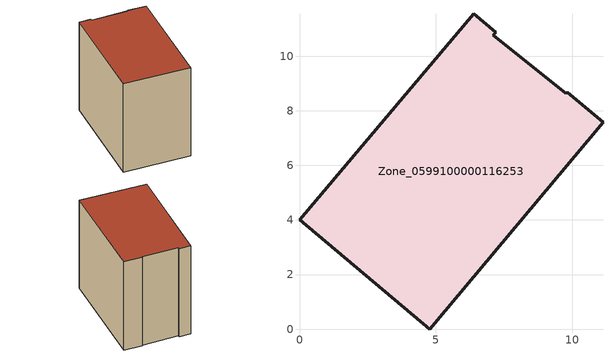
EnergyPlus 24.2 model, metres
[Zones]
Zone_0599100000116253
 floor ground (C_G): 7.19,10.88 7.11,10.77 9.75,8.64 9.8,8.68 11.12,7.58 4.77,0 0,4 6.38,11.55 z0
 wall outside (C_F): 4.77,0 11.12,7.58 9.8,8.68 9.75,8.64 7.11,10.77 7.19,10.88 6.38,11.55 0,4 4.77,0 z0:9.24
 roof outside (C_R): 7.11,10.77 7.19,10.88 6.38,11.55 0,4 4.77,0 11.12,7.58 9.8,8.68 9.75,8.64 z9.24
[BUILDING]
Pand.0599100000116253: North Axis=0; Terrain=City; Loads Convergence Tolerance Value=0.04; Temperature Convergence Tolerance Value=0.4; Solar Distribution=FullExterior; Maximum Number of Warmup Days=25; Minimum Number of Warmup Days=1
[Site:Location]
Rotterdam.The.Hague.AP_ZH_NLD Design_Conditions: Latitude=51.96; Longitude=4.45; Time Zone=1; Elevation=-4.5
[SITE:GROUNDTEMPERATURE:BUILDINGSURFACE]
18, 18, 18, 18, 18, 18, 18, 18, 18, 18, 18, 18
[MATERIAL] Thermal Absorptance=0.9; Solar Absorptance=0.7; Visible Absorptance=0.7
Name | Roughness | Thickness | Conductivity | Density | Specific Heat
G.TC.1946-1964 | MediumSmooth | 0.15 | 1 | 540 | 1210
F.TC.1946-1964 | Rough | 0.3 | 0.857143 | 1920 | 840
R.TC.1946-1964 | MediumRough | 0.2 | 0.235294 | 1500 | 1000
[CONSTRUCTION]
C_G: G.TC.1946-1964
C_F: F.TC.1946-1964
C_R: R.TC.1946-1964
[ZONE]
Zone_0599100000116253: Type=1; Multiplier=1; Ceiling Height=Autocalculate; Volume=Autocalculate; Floor Area=autocalculate; Part of Total Floor Area=Yes
[ZONEINFILTRATION:DESIGNFLOWRATE]
Infil_Zone_0599100000116253: Zone or ZoneList or Space or SpaceList=Zone_0599100000116253; Schedule=AlwaysOn; Design Flow Rate Calculation Method=Flow/Area; Flow Rate per Floor Area=0.003; Constant Term Coefficient=1; Temperature Term Coefficient=0; Velocity Term Coefficient=0; Velocity Squared Term Coefficient=0
[HVACTEMPLATE:ZONE:IDEALLOADSAIRSYSTEM]
Zone_0599100000116253: Maximum Heating Supply Air Temperature=50; Minimum Cooling Supply Air Temperature=13; Maximum Heating Supply Air Humidity Ratio=0.0156; Minimum Cooling Supply Air Humidity Ratio=0.0077; Heating Limit=NoLimit; Cooling Limit=NoLimit; Dehumidification Control Type=ConstantSensibleHeatRatio; Cooling Sensible Heat Ratio=0.7; Dehumidification Setpoint=60; Humidification Control Type=None; Humidification Setpoint=30; Outdoor Air Method=None; Outdoor Air Flow Rate per Person=0.00944; Outdoor Air Flow Rate per Zone Floor Area=0; Outdoor Air Flow Rate per Zone=0; Demand Controlled Ventilation Type=None; Outdoor Air Economizer Type=NoEconomizer; Heat Recovery Type=None; Sensible Heat Recovery Effectiveness=0.7; Latent Heat Recovery Effectiveness=0.65
[ZONECONTROL:THERMOSTAT]
ThermostatControl_Zone_0599100000116253: Zone or ZoneList=Zone_0599100000116253; Control Type Schedule=DualSetpointControlType; Control 1=Thermostat_Zone_0599100000116253; Temperature Difference Between Cutout And Setpoint=0
[THERMOSTATSETPOINT:DUALSETPOINT]
Thermostat_Zone_0599100000116253: Heating Setpoint Temperature Schedule=HeatingSetpoint_Zone_0599100000116253; Cooling Setpoint Temperature Schedule=CoolingSetpoint_Zone_0599100000116253
[SCHEDULE:COMPACT]
HeatingSetpoint_Zone_0599100000116253: Through: 12/31, For: AllDays, Until: 24:00, 21
CoolingSetpoint_Zone_0599100000116253: Through: 12/31, For: AllDays, Until: 24:00, 24
DualSetpointControlType: Through: 12/31, For: AllDays, Until: 24:00, 4
AlwaysOn: Through: 12/31, For: AllDays, Until: 24:00, 1
